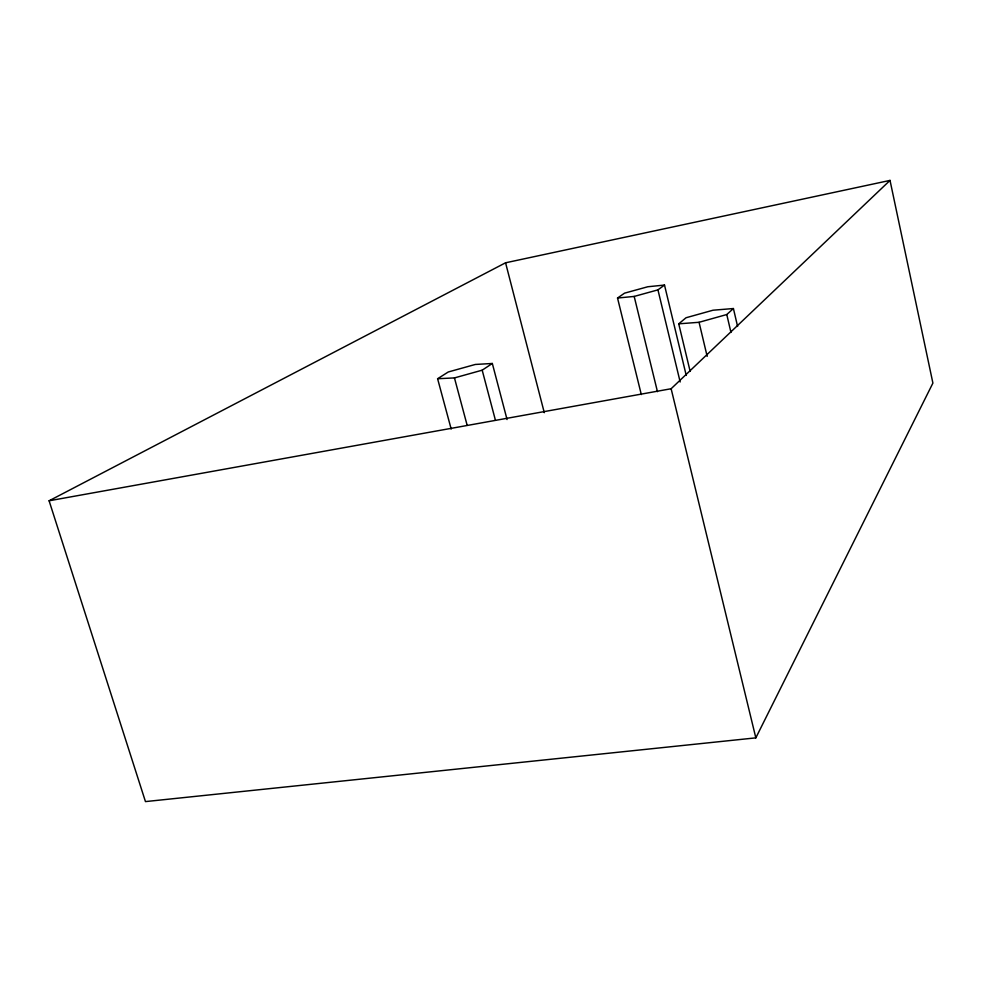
<?xml version="1.0" encoding="UTF-8"?>
<svg xmlns="http://www.w3.org/2000/svg" width="982" height="982" viewBox="0 0 982 982"><rect width="100%" height="100%" fill="white"/><g stroke="black" fill="none" stroke-linecap="round" stroke-linejoin="round"><path stroke-width="1.47" d="M755.833 737.863L932.9 383.09L890.023 180.406L505.57 262.795L49.1 500.783L145.459 801.594L755.833 737.863L671.136 388.737L890.023 180.406M690.15 371.392L678.734 323.827L699.061 322.292L726.778 314.535L733.419 308.532L737.592 326.454M678.734 323.827L686.037 317.751L713.018 310.214L733.419 308.532M641.307 394.555L617.531 298.025L634.188 296.429L657.94 289.874L664.507 285.062L686.234 375.406M617.531 298.025L624.564 293.152L647.789 286.756L664.507 285.062M451.18 429.048L437.604 378.733L454.457 377.91L482.187 370.177L492.326 363.475L507.068 419.547M437.604 378.733L448.295 371.969L475.3 364.457L492.326 363.475M49.1 500.783L671.136 388.737M454.457 377.91L467.101 425.108M482.187 370.177L495.419 420.235M505.57 262.795L544.286 412.673M634.188 296.429L657.449 391.658M657.94 289.874L680.17 381.986M699.061 322.292L707.163 356.38M726.778 314.535L730.964 332.432"/></g></svg>
